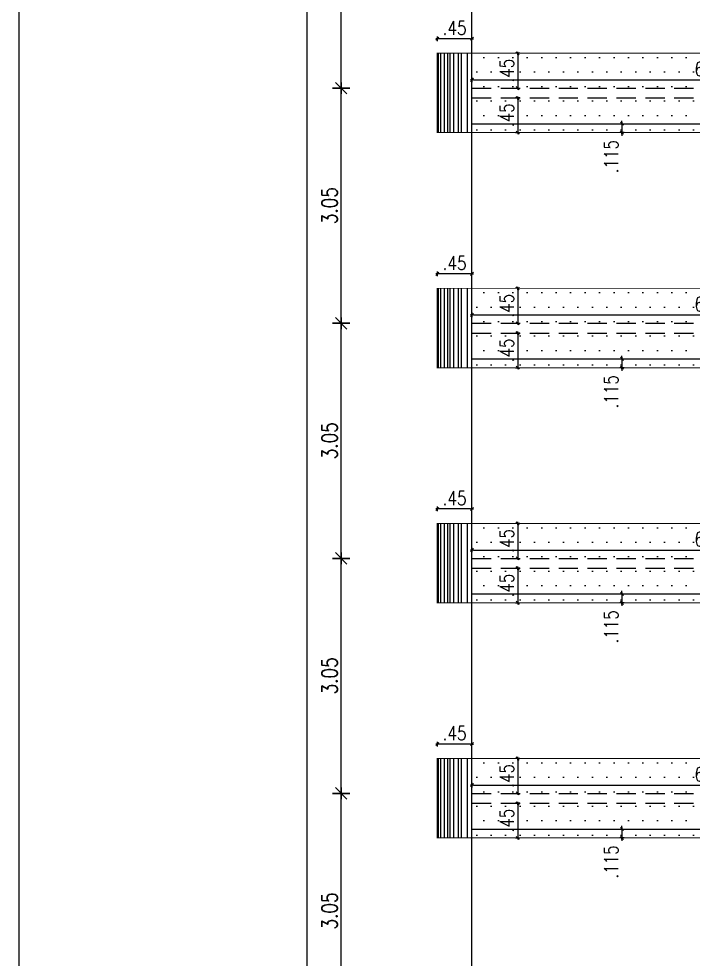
# Model space of a CAD drawing. Header units: inches. Extents: x 14235 to 14499, y 0 to 2549.
# Drawn here: x 14375.94 to 14384.69, y 2422.3 to 2434.5 of the extents above; entities that cross this region are included whole.
import ezdxf

# ---------------------------------------------------------------- set-up
doc = ezdxf.new("R2010")
doc.units = ezdxf.units.IN
doc.header["$LTSCALE"] = 0.25
doc.header["$MEASUREMENT"] = 0
doc.header["$PDMODE"] = 35
doc.linetypes.add('DASHEDX2', pattern=[1.5, 1, -0.5])
for name, color, linetype in [('dim-details', 7, 'Continuous'), ('ELE.PROJ.', 1, 'Continuous'), ('hatch', 251, 'Continuous'), ('proj-internal', 1, 'DASHEDX2'), ('wall', 7, 'Continuous'), ('WORKING DIM', 7, 'Continuous')]:
    doc.layers.add(name, color=color, linetype=linetype)
doc.styles.add('romans', font='romans.shx', dxfattribs={"width": 0.8})
doc.dimstyles.new('121', dxfattribs={"dimscale": 0.1, "dimtxt": 1.8, "dimasz": 0.2, "dimexe": 0.03125, "dimexo": 0.25, "dimgap": 0.5, "dimtad": 1, "dimzin": 4, "dimdsep": 46, "dimtxsty": 'romans', "dimblk1": 'MINITICK', "dimblk2": 'MINITICK', "dimsah": 1, "dimcen": 1, "dimse1": 1, "dimse2": 1, "dimclrd": 252, "dimclre": 256, "dimclrt": 7, "dimadec": 3, "dimazin": 0, "dimtfac": 0.8, "dimtix": 1, "dimtmove": 2, "dimatfit": 3, "dimfxl": 0, "dimtolj": 1, "dimtzin": 3, "dimarcsym": 0})
doc.dimstyles.new('minitick-100', dxfattribs={"dimscale": 0.1, "dimtxt": 2, "dimasz": 0.75, "dimexe": 0.03125, "dimexo": 0.25, "dimgap": 0.5, "dimtad": 1, "dimzin": 4, "dimdsep": 46, "dimtxsty": 'romans', "dimblk1": 'MINITICK', "dimblk2": 'MINITICK', "dimsah": 1, "dimcen": 1, "dimse1": 1, "dimse2": 1, "dimclrd": 252, "dimclre": 256, "dimclrt": 256, "dimadec": 3, "dimazin": 0, "dimtfac": 0.8, "dimtix": 1, "dimtmove": 2, "dimatfit": 3, "dimfxl": 0, "dimtolj": 1, "dimtzin": 3, "dimarcsym": 0})

# ---------------------------------------------------------------- blocks, each defined once
blk = doc.blocks.new('MINITICK')
at = {"color": 7}
for p, q in [((1, 1), (-1, -1)), ((-1, 0), (1, 0)), ((0, -1.5), (0, 1.5))]:
    blk.add_line(p, q, dxfattribs=at)
blk = doc.blocks.new('*D1249')
at = {"layer": 'Defpoints', "color": 0, "transparency": 16777216}
for p in [(14380.124, 2424.453), (14382.252, 2424.453), (14382.24, 2421.403)]:
    blk.add_point(p, dxfattribs=at)
at = {"layer": 'dim-details', "color": 252, "lineweight": -2, "transparency": 16777216}
blk.add_line((14380.124, 2421.478), (14380.124, 2424.378), dxfattribs=at)
at = {"layer": 'dim-details', "color": 252, "lineweight": -2, "transparency": 16777216, "xscale": 0.07500000000000001, "yscale": 0.07500000000000001, "zscale": 0.07500000000000001}
for p, rotation in [((14380.124, 2424.453), 90), ((14380.124, 2421.403), 270)]:
    blk.add_blockref('MINITICK', p, dxfattribs=dict(at, rotation=rotation))
at = {"layer": 'dim-details', "transparency": 16777216, "insert": (14379.974, 2422.928), "char_height": 0.2, "attachment_point": 5, "rotation": 90, "style": 'romans'}
blk.add_mtext('\\A1;3.05', dxfattribs=at)
blk = doc.blocks.new('*D1250')
at = {"layer": 'Defpoints', "color": 0, "transparency": 16777216}
for p in [(14380.124, 2427.503), (14382.262, 2427.503), (14382.252, 2424.453)]:
    blk.add_point(p, dxfattribs=at)
at = {"layer": 'dim-details', "color": 252, "lineweight": -2, "transparency": 16777216}
blk.add_line((14380.124, 2424.528), (14380.124, 2427.428), dxfattribs=at)
at = {"layer": 'dim-details', "color": 252, "lineweight": -2, "transparency": 16777216, "xscale": 0.07500000000000001, "yscale": 0.07500000000000001, "zscale": 0.07500000000000001}
for p, rotation in [((14380.124, 2427.503), 90), ((14380.124, 2424.453), 270)]:
    blk.add_blockref('MINITICK', p, dxfattribs=dict(at, rotation=rotation))
at = {"layer": 'dim-details', "transparency": 16777216, "insert": (14379.974, 2425.978), "char_height": 0.2, "attachment_point": 5, "rotation": 90, "style": 'romans'}
blk.add_mtext('\\A1;3.05', dxfattribs=at)
blk = doc.blocks.new('*D1251')
at = {"layer": 'Defpoints', "color": 0, "transparency": 16777216}
for p in [(14380.124, 2430.553), (14382.382, 2430.553), (14382.262, 2427.503)]:
    blk.add_point(p, dxfattribs=at)
at = {"layer": 'dim-details', "color": 252, "lineweight": -2, "transparency": 16777216}
blk.add_line((14380.124, 2427.578), (14380.124, 2430.478), dxfattribs=at)
at = {"layer": 'dim-details', "color": 252, "lineweight": -2, "transparency": 16777216, "xscale": 0.07500000000000001, "yscale": 0.07500000000000001, "zscale": 0.07500000000000001}
for p, rotation in [((14380.124, 2430.553), 90), ((14380.124, 2427.503), 270)]:
    blk.add_blockref('MINITICK', p, dxfattribs=dict(at, rotation=rotation))
at = {"layer": 'dim-details', "transparency": 16777216, "insert": (14379.974, 2429.028), "char_height": 0.2, "attachment_point": 5, "rotation": 90, "style": 'romans'}
blk.add_mtext('\\A1;3.05', dxfattribs=at)
blk = doc.blocks.new('*D1252')
at = {"layer": 'Defpoints', "color": 0, "transparency": 16777216}
for p in [(14380.124, 2433.603), (14382.241, 2433.603), (14382.382, 2430.553)]:
    blk.add_point(p, dxfattribs=at)
at = {"layer": 'dim-details', "color": 252, "lineweight": -2, "transparency": 16777216}
blk.add_line((14380.124, 2430.628), (14380.124, 2433.528), dxfattribs=at)
at = {"layer": 'dim-details', "color": 252, "lineweight": -2, "transparency": 16777216, "xscale": 0.07500000000000001, "yscale": 0.07500000000000001, "zscale": 0.07500000000000001}
for p, rotation in [((14380.124, 2433.603), 90), ((14380.124, 2430.553), 270)]:
    blk.add_blockref('MINITICK', p, dxfattribs=dict(at, rotation=rotation))
at = {"layer": 'dim-details', "transparency": 16777216, "insert": (14379.974, 2432.078), "char_height": 0.2, "attachment_point": 5, "rotation": 90, "style": 'romans'}
blk.add_mtext('\\A1;3.05', dxfattribs=at)
blk = doc.blocks.new('*D1253')
at = {"layer": 'Defpoints', "color": 0, "transparency": 16777216}
for p in [(14380.124, 2436.653), (14382.157, 2436.653), (14382.241, 2433.603)]:
    blk.add_point(p, dxfattribs=at)
at = {"layer": 'dim-details', "color": 252, "lineweight": -2, "transparency": 16777216}
blk.add_line((14380.124, 2433.678), (14380.124, 2436.578), dxfattribs=at)
at = {"layer": 'dim-details', "color": 252, "lineweight": -2, "transparency": 16777216, "xscale": 0.07500000000000001, "yscale": 0.07500000000000001, "zscale": 0.07500000000000001}
for p, rotation in [((14380.124, 2436.653), 90), ((14380.124, 2433.603), 270)]:
    blk.add_blockref('MINITICK', p, dxfattribs=dict(at, rotation=rotation))
at = {"layer": 'dim-details', "transparency": 16777216, "insert": (14379.974, 2435.128), "char_height": 0.2, "attachment_point": 5, "rotation": 90, "style": 'romans'}
blk.add_mtext('\\A1;3.05', dxfattribs=at)
blk = doc.blocks.new('*D1261')
at = {"layer": 'Defpoints', "color": 0, "transparency": 16777216}
for p in [(14379.682, 2454.953), (14382.309, 2454.953), (14382.309, 2414.976)]:
    blk.add_point(p, dxfattribs=at)
at = {"layer": 'dim-details', "color": 252, "lineweight": -2, "transparency": 16777216}
blk.add_line((14379.682, 2415.051), (14379.682, 2454.878), dxfattribs=at)
at = {"layer": 'dim-details', "color": 252, "lineweight": -2, "transparency": 16777216, "xscale": 0.07500000000000001, "yscale": 0.07500000000000001, "zscale": 0.07500000000000001}
for p, rotation in [((14379.682, 2454.953), 90), ((14379.682, 2414.976), 270)]:
    blk.add_blockref('MINITICK', p, dxfattribs=dict(at, rotation=rotation))
at = {"layer": 'dim-details', "transparency": 16777216, "insert": (14379.532, 2434.964), "char_height": 0.2, "attachment_point": 5, "rotation": 90, "style": 'romans'}
blk.add_mtext('\\A1;39.98', dxfattribs=at)
blk = doc.blocks.new('*D1292')
at = {"layer": 'Defpoints', "color": 0, "transparency": 16777216}
for p in [(14381.37, 2425.094), (14381.37, 2424.906), (14381.82, 2424.906)]:
    blk.add_point(p, dxfattribs=at)
at = {"layer": 'WORKING DIM', "color": 252, "lineweight": -2, "transparency": 16777216}
blk.add_line((14381.8, 2425.094), (14381.39, 2425.094), dxfattribs=at)
at = {"layer": 'WORKING DIM', "color": 252, "lineweight": -2, "transparency": 16777216, "xscale": 0.02, "yscale": 0.02, "zscale": 0.02, "rotation": 180}
blk.add_blockref('MINITICK', (14381.37, 2425.094), dxfattribs=at)
at = {"layer": 'WORKING DIM', "color": 252, "lineweight": -2, "transparency": 16777216, "xscale": 0.02, "yscale": 0.02, "zscale": 0.02}
blk.add_blockref('MINITICK', (14381.82, 2425.094), dxfattribs=at)
at = {"layer": 'WORKING DIM', "color": 7, "transparency": 16777216, "insert": (14381.595, 2425.234), "char_height": 0.18, "attachment_point": 5, "style": 'romans'}
blk.add_mtext('\\A1;.45', dxfattribs=at)
blk = doc.blocks.new('*D1293')
at = {"layer": 'Defpoints', "color": 0, "transparency": 16777216}
for p in [(14381.82, 2424.906), (14388.02, 2424.906), (14388.02, 2424.561)]:
    blk.add_point(p, dxfattribs=at)
at = {"layer": 'WORKING DIM', "color": 252, "lineweight": -2, "transparency": 16777216}
blk.add_line((14381.84, 2424.561), (14388, 2424.561), dxfattribs=at)
at = {"layer": 'WORKING DIM', "color": 252, "lineweight": -2, "transparency": 16777216, "xscale": 0.02, "yscale": 0.02, "zscale": 0.02, "rotation": 180}
blk.add_blockref('MINITICK', (14381.82, 2424.561), dxfattribs=at)
at = {"layer": 'WORKING DIM', "color": 252, "lineweight": -2, "transparency": 16777216, "xscale": 0.02, "yscale": 0.02, "zscale": 0.02}
blk.add_blockref('MINITICK', (14388.02, 2424.561), dxfattribs=at)
at = {"layer": 'WORKING DIM', "color": 7, "transparency": 16777216, "insert": (14384.92, 2424.701), "char_height": 0.18, "attachment_point": 5, "style": 'romans'}
blk.add_mtext('\\A1;6.20', dxfattribs=at)
blk = doc.blocks.new('*D1294')
at = {"layer": 'Defpoints', "color": 0, "transparency": 16777216}
for p in [(14382.463, 2424.906), (14382.413, 2424.453), (14382.463, 2424.453)]:
    blk.add_point(p, dxfattribs=at)
at = {"layer": 'WORKING DIM', "color": 252, "lineweight": -2, "transparency": 16777216}
blk.add_line((14382.413, 2424.886), (14382.413, 2424.473), dxfattribs=at)
at = {"layer": 'WORKING DIM', "color": 252, "lineweight": -2, "transparency": 16777216, "xscale": 0.02, "yscale": 0.02, "zscale": 0.02}
for p, rotation in [((14382.413, 2424.906), 90), ((14382.413, 2424.453), 270)]:
    blk.add_blockref('MINITICK', p, dxfattribs=dict(at, rotation=rotation))
at = {"layer": 'WORKING DIM', "color": 7, "transparency": 16777216, "insert": (14382.273, 2424.68), "char_height": 0.18, "attachment_point": 5, "rotation": 90, "style": 'romans'}
blk.add_mtext('\\A1;.45', dxfattribs=at)
blk = doc.blocks.new('*D1295')
at = {"layer": 'Defpoints', "color": 0, "transparency": 16777216}
for p in [(14382.646, 2424.326), (14382.413, 2423.876), (14382.646, 2423.876)]:
    blk.add_point(p, dxfattribs=at)
at = {"layer": 'WORKING DIM', "color": 252, "lineweight": -2, "transparency": 16777216}
blk.add_line((14382.413, 2424.306), (14382.413, 2423.896), dxfattribs=at)
at = {"layer": 'WORKING DIM', "color": 252, "lineweight": -2, "transparency": 16777216, "xscale": 0.02, "yscale": 0.02, "zscale": 0.02}
for p, rotation in [((14382.413, 2424.326), 90), ((14382.413, 2423.876), 270)]:
    blk.add_blockref('MINITICK', p, dxfattribs=dict(at, rotation=rotation))
at = {"layer": 'WORKING DIM', "color": 7, "transparency": 16777216, "insert": (14382.273, 2424.101), "char_height": 0.18, "attachment_point": 5, "rotation": 90, "style": 'romans'}
blk.add_mtext('\\A1;.45', dxfattribs=at)
blk = doc.blocks.new('*D1304')
at = {"layer": 'Defpoints', "color": 0, "transparency": 16777216}
for p in [(14381.37, 2428.144), (14381.37, 2427.956), (14381.82, 2427.956)]:
    blk.add_point(p, dxfattribs=at)
at = {"layer": 'WORKING DIM', "color": 252, "lineweight": -2, "transparency": 16777216}
blk.add_line((14381.8, 2428.144), (14381.39, 2428.144), dxfattribs=at)
at = {"layer": 'WORKING DIM', "color": 252, "lineweight": -2, "transparency": 16777216, "xscale": 0.02, "yscale": 0.02, "zscale": 0.02, "rotation": 180}
blk.add_blockref('MINITICK', (14381.37, 2428.144), dxfattribs=at)
at = {"layer": 'WORKING DIM', "color": 252, "lineweight": -2, "transparency": 16777216, "xscale": 0.02, "yscale": 0.02, "zscale": 0.02}
blk.add_blockref('MINITICK', (14381.82, 2428.144), dxfattribs=at)
at = {"layer": 'WORKING DIM', "color": 7, "transparency": 16777216, "insert": (14381.595, 2428.284), "char_height": 0.18, "attachment_point": 5, "style": 'romans'}
blk.add_mtext('\\A1;.45', dxfattribs=at)
blk = doc.blocks.new('*D1305')
at = {"layer": 'Defpoints', "color": 0, "transparency": 16777216}
for p in [(14381.82, 2427.956), (14388.02, 2427.956), (14388.02, 2427.611)]:
    blk.add_point(p, dxfattribs=at)
at = {"layer": 'WORKING DIM', "color": 252, "lineweight": -2, "transparency": 16777216}
blk.add_line((14381.84, 2427.611), (14388, 2427.611), dxfattribs=at)
at = {"layer": 'WORKING DIM', "color": 252, "lineweight": -2, "transparency": 16777216, "xscale": 0.02, "yscale": 0.02, "zscale": 0.02, "rotation": 180}
blk.add_blockref('MINITICK', (14381.82, 2427.611), dxfattribs=at)
at = {"layer": 'WORKING DIM', "color": 252, "lineweight": -2, "transparency": 16777216, "xscale": 0.02, "yscale": 0.02, "zscale": 0.02}
blk.add_blockref('MINITICK', (14388.02, 2427.611), dxfattribs=at)
at = {"layer": 'WORKING DIM', "color": 7, "transparency": 16777216, "insert": (14384.92, 2427.751), "char_height": 0.18, "attachment_point": 5, "style": 'romans'}
blk.add_mtext('\\A1;6.20', dxfattribs=at)
blk = doc.blocks.new('*D1306')
at = {"layer": 'Defpoints', "color": 0, "transparency": 16777216}
for p in [(14382.463, 2427.956), (14382.413, 2427.503), (14382.463, 2427.503)]:
    blk.add_point(p, dxfattribs=at)
at = {"layer": 'WORKING DIM', "color": 252, "lineweight": -2, "transparency": 16777216}
blk.add_line((14382.413, 2427.936), (14382.413, 2427.523), dxfattribs=at)
at = {"layer": 'WORKING DIM', "color": 252, "lineweight": -2, "transparency": 16777216, "xscale": 0.02, "yscale": 0.02, "zscale": 0.02}
for p, rotation in [((14382.413, 2427.956), 90), ((14382.413, 2427.503), 270)]:
    blk.add_blockref('MINITICK', p, dxfattribs=dict(at, rotation=rotation))
at = {"layer": 'WORKING DIM', "color": 7, "transparency": 16777216, "insert": (14382.273, 2427.73), "char_height": 0.18, "attachment_point": 5, "rotation": 90, "style": 'romans'}
blk.add_mtext('\\A1;.45', dxfattribs=at)
blk = doc.blocks.new('*D1307')
at = {"layer": 'Defpoints', "color": 0, "transparency": 16777216}
for p in [(14382.646, 2427.376), (14382.413, 2426.926), (14382.646, 2426.926)]:
    blk.add_point(p, dxfattribs=at)
at = {"layer": 'WORKING DIM', "color": 252, "lineweight": -2, "transparency": 16777216}
blk.add_line((14382.413, 2427.356), (14382.413, 2426.946), dxfattribs=at)
at = {"layer": 'WORKING DIM', "color": 252, "lineweight": -2, "transparency": 16777216, "xscale": 0.02, "yscale": 0.02, "zscale": 0.02}
for p, rotation in [((14382.413, 2427.376), 90), ((14382.413, 2426.926), 270)]:
    blk.add_blockref('MINITICK', p, dxfattribs=dict(at, rotation=rotation))
at = {"layer": 'WORKING DIM', "color": 7, "transparency": 16777216, "insert": (14382.273, 2427.151), "char_height": 0.18, "attachment_point": 5, "rotation": 90, "style": 'romans'}
blk.add_mtext('\\A1;.45', dxfattribs=at)
blk = doc.blocks.new('*D1316')
at = {"layer": 'Defpoints', "color": 0, "transparency": 16777216}
for p in [(14381.37, 2431.194), (14381.37, 2431.006), (14381.82, 2431.006)]:
    blk.add_point(p, dxfattribs=at)
at = {"layer": 'WORKING DIM', "color": 252, "lineweight": -2, "transparency": 16777216}
blk.add_line((14381.8, 2431.194), (14381.39, 2431.194), dxfattribs=at)
at = {"layer": 'WORKING DIM', "color": 252, "lineweight": -2, "transparency": 16777216, "xscale": 0.02, "yscale": 0.02, "zscale": 0.02, "rotation": 180}
blk.add_blockref('MINITICK', (14381.37, 2431.194), dxfattribs=at)
at = {"layer": 'WORKING DIM', "color": 252, "lineweight": -2, "transparency": 16777216, "xscale": 0.02, "yscale": 0.02, "zscale": 0.02}
blk.add_blockref('MINITICK', (14381.82, 2431.194), dxfattribs=at)
at = {"layer": 'WORKING DIM', "color": 7, "transparency": 16777216, "insert": (14381.595, 2431.334), "char_height": 0.18, "attachment_point": 5, "style": 'romans'}
blk.add_mtext('\\A1;.45', dxfattribs=at)
blk = doc.blocks.new('*D1317')
at = {"layer": 'Defpoints', "color": 0, "transparency": 16777216}
for p in [(14381.82, 2431.006), (14388.02, 2431.006), (14388.02, 2430.661)]:
    blk.add_point(p, dxfattribs=at)
at = {"layer": 'WORKING DIM', "color": 252, "lineweight": -2, "transparency": 16777216}
blk.add_line((14381.84, 2430.661), (14388, 2430.661), dxfattribs=at)
at = {"layer": 'WORKING DIM', "color": 252, "lineweight": -2, "transparency": 16777216, "xscale": 0.02, "yscale": 0.02, "zscale": 0.02, "rotation": 180}
blk.add_blockref('MINITICK', (14381.82, 2430.661), dxfattribs=at)
at = {"layer": 'WORKING DIM', "color": 252, "lineweight": -2, "transparency": 16777216, "xscale": 0.02, "yscale": 0.02, "zscale": 0.02}
blk.add_blockref('MINITICK', (14388.02, 2430.661), dxfattribs=at)
at = {"layer": 'WORKING DIM', "color": 7, "transparency": 16777216, "insert": (14384.92, 2430.801), "char_height": 0.18, "attachment_point": 5, "style": 'romans'}
blk.add_mtext('\\A1;6.20', dxfattribs=at)
blk = doc.blocks.new('*D1318')
at = {"layer": 'Defpoints', "color": 0, "transparency": 16777216}
for p in [(14382.463, 2431.006), (14382.413, 2430.553), (14382.463, 2430.553)]:
    blk.add_point(p, dxfattribs=at)
at = {"layer": 'WORKING DIM', "color": 252, "lineweight": -2, "transparency": 16777216}
blk.add_line((14382.413, 2430.986), (14382.413, 2430.573), dxfattribs=at)
at = {"layer": 'WORKING DIM', "color": 252, "lineweight": -2, "transparency": 16777216, "xscale": 0.02, "yscale": 0.02, "zscale": 0.02}
for p, rotation in [((14382.413, 2431.006), 90), ((14382.413, 2430.553), 270)]:
    blk.add_blockref('MINITICK', p, dxfattribs=dict(at, rotation=rotation))
at = {"layer": 'WORKING DIM', "color": 7, "transparency": 16777216, "insert": (14382.273, 2430.78), "char_height": 0.18, "attachment_point": 5, "rotation": 90, "style": 'romans'}
blk.add_mtext('\\A1;.45', dxfattribs=at)
blk = doc.blocks.new('*D1319')
at = {"layer": 'Defpoints', "color": 0, "transparency": 16777216}
for p in [(14382.646, 2430.426), (14382.413, 2429.976), (14382.646, 2429.976)]:
    blk.add_point(p, dxfattribs=at)
at = {"layer": 'WORKING DIM', "color": 252, "lineweight": -2, "transparency": 16777216}
blk.add_line((14382.413, 2430.406), (14382.413, 2429.996), dxfattribs=at)
at = {"layer": 'WORKING DIM', "color": 252, "lineweight": -2, "transparency": 16777216, "xscale": 0.02, "yscale": 0.02, "zscale": 0.02}
for p, rotation in [((14382.413, 2430.426), 90), ((14382.413, 2429.976), 270)]:
    blk.add_blockref('MINITICK', p, dxfattribs=dict(at, rotation=rotation))
at = {"layer": 'WORKING DIM', "color": 7, "transparency": 16777216, "insert": (14382.273, 2430.201), "char_height": 0.18, "attachment_point": 5, "rotation": 90, "style": 'romans'}
blk.add_mtext('\\A1;.45', dxfattribs=at)
blk = doc.blocks.new('*D1328')
at = {"layer": 'Defpoints', "color": 0, "transparency": 16777216}
for p in [(14381.37, 2434.244), (14381.37, 2434.056), (14381.82, 2434.056)]:
    blk.add_point(p, dxfattribs=at)
at = {"layer": 'WORKING DIM', "color": 252, "lineweight": -2, "transparency": 16777216}
blk.add_line((14381.8, 2434.244), (14381.39, 2434.244), dxfattribs=at)
at = {"layer": 'WORKING DIM', "color": 252, "lineweight": -2, "transparency": 16777216, "xscale": 0.02, "yscale": 0.02, "zscale": 0.02, "rotation": 180}
blk.add_blockref('MINITICK', (14381.37, 2434.244), dxfattribs=at)
at = {"layer": 'WORKING DIM', "color": 252, "lineweight": -2, "transparency": 16777216, "xscale": 0.02, "yscale": 0.02, "zscale": 0.02}
blk.add_blockref('MINITICK', (14381.82, 2434.244), dxfattribs=at)
at = {"layer": 'WORKING DIM', "color": 7, "transparency": 16777216, "insert": (14381.595, 2434.384), "char_height": 0.18, "attachment_point": 5, "style": 'romans'}
blk.add_mtext('\\A1;.45', dxfattribs=at)
blk = doc.blocks.new('*D1329')
at = {"layer": 'Defpoints', "color": 0, "transparency": 16777216}
for p in [(14381.82, 2434.056), (14388.02, 2434.056), (14388.02, 2433.711)]:
    blk.add_point(p, dxfattribs=at)
at = {"layer": 'WORKING DIM', "color": 252, "lineweight": -2, "transparency": 16777216}
blk.add_line((14381.84, 2433.711), (14388, 2433.711), dxfattribs=at)
at = {"layer": 'WORKING DIM', "color": 252, "lineweight": -2, "transparency": 16777216, "xscale": 0.02, "yscale": 0.02, "zscale": 0.02, "rotation": 180}
blk.add_blockref('MINITICK', (14381.82, 2433.711), dxfattribs=at)
at = {"layer": 'WORKING DIM', "color": 252, "lineweight": -2, "transparency": 16777216, "xscale": 0.02, "yscale": 0.02, "zscale": 0.02}
blk.add_blockref('MINITICK', (14388.02, 2433.711), dxfattribs=at)
at = {"layer": 'WORKING DIM', "color": 7, "transparency": 16777216, "insert": (14384.92, 2433.851), "char_height": 0.18, "attachment_point": 5, "style": 'romans'}
blk.add_mtext('\\A1;6.20', dxfattribs=at)
blk = doc.blocks.new('*D1330')
at = {"layer": 'Defpoints', "color": 0, "transparency": 16777216}
for p in [(14382.463, 2434.056), (14382.413, 2433.603), (14382.463, 2433.603)]:
    blk.add_point(p, dxfattribs=at)
at = {"layer": 'WORKING DIM', "color": 252, "lineweight": -2, "transparency": 16777216}
blk.add_line((14382.413, 2434.036), (14382.413, 2433.623), dxfattribs=at)
at = {"layer": 'WORKING DIM', "color": 252, "lineweight": -2, "transparency": 16777216, "xscale": 0.02, "yscale": 0.02, "zscale": 0.02}
for p, rotation in [((14382.413, 2434.056), 90), ((14382.413, 2433.603), 270)]:
    blk.add_blockref('MINITICK', p, dxfattribs=dict(at, rotation=rotation))
at = {"layer": 'WORKING DIM', "color": 7, "transparency": 16777216, "insert": (14382.273, 2433.83), "char_height": 0.18, "attachment_point": 5, "rotation": 90, "style": 'romans'}
blk.add_mtext('\\A1;.45', dxfattribs=at)
blk = doc.blocks.new('*D1331')
at = {"layer": 'Defpoints', "color": 0, "transparency": 16777216}
for p in [(14382.646, 2433.476), (14382.413, 2433.026), (14382.646, 2433.026)]:
    blk.add_point(p, dxfattribs=at)
at = {"layer": 'WORKING DIM', "color": 252, "lineweight": -2, "transparency": 16777216}
blk.add_line((14382.413, 2433.456), (14382.413, 2433.046), dxfattribs=at)
at = {"layer": 'WORKING DIM', "color": 252, "lineweight": -2, "transparency": 16777216, "xscale": 0.02, "yscale": 0.02, "zscale": 0.02}
for p, rotation in [((14382.413, 2433.476), 90), ((14382.413, 2433.026), 270)]:
    blk.add_blockref('MINITICK', p, dxfattribs=dict(at, rotation=rotation))
at = {"layer": 'WORKING DIM', "color": 7, "transparency": 16777216, "insert": (14382.273, 2433.251), "char_height": 0.18, "attachment_point": 5, "rotation": 90, "style": 'romans'}
blk.add_mtext('\\A1;.45', dxfattribs=at)
blk = doc.blocks.new('*D1533')
at = {"layer": 'Defpoints', "color": 0, "transparency": 16777216}
for p in [(14383.46, 2423.991), (14383.46, 2423.876), (14383.766, 2423.876)]:
    blk.add_point(p, dxfattribs=at)
at = {"layer": 'WORKING DIM', "color": 252, "lineweight": -2, "transparency": 16777216}
for p, q in [((14383.766, 2424.011), (14383.766, 2424.031)), ((14383.766, 2423.991), (14383.766, 2423.876)), ((14383.766, 2423.856), (14383.766, 2423.836))]:
    blk.add_line(p, q, dxfattribs=at)
at = {"layer": 'WORKING DIM', "color": 252, "lineweight": -2, "transparency": 16777216, "xscale": 0.02, "yscale": 0.02, "zscale": 0.02}
for p, rotation in [((14383.766, 2423.991), 270), ((14383.766, 2423.876), 90)]:
    blk.add_blockref('MINITICK', p, dxfattribs=dict(at, rotation=rotation))
at = {"layer": 'WORKING DIM', "color": 7, "transparency": 16777216, "insert": (14383.626, 2423.564), "char_height": 0.18, "attachment_point": 5, "rotation": 90, "style": 'romans'}
blk.add_mtext('\\A1;.115', dxfattribs=at)
blk = doc.blocks.new('*D1535')
at = {"layer": 'Defpoints', "color": 0, "transparency": 16777216}
for p in [(14383.46, 2427.041), (14383.46, 2426.926), (14383.766, 2426.926)]:
    blk.add_point(p, dxfattribs=at)
at = {"layer": 'WORKING DIM', "color": 252, "lineweight": -2, "transparency": 16777216}
for p, q in [((14383.766, 2427.061), (14383.766, 2427.081)), ((14383.766, 2427.041), (14383.766, 2426.926)), ((14383.766, 2426.906), (14383.766, 2426.886))]:
    blk.add_line(p, q, dxfattribs=at)
at = {"layer": 'WORKING DIM', "color": 252, "lineweight": -2, "transparency": 16777216, "xscale": 0.02, "yscale": 0.02, "zscale": 0.02}
for p, rotation in [((14383.766, 2427.041), 270), ((14383.766, 2426.926), 90)]:
    blk.add_blockref('MINITICK', p, dxfattribs=dict(at, rotation=rotation))
at = {"layer": 'WORKING DIM', "color": 7, "transparency": 16777216, "insert": (14383.626, 2426.614), "char_height": 0.18, "attachment_point": 5, "rotation": 90, "style": 'romans'}
blk.add_mtext('\\A1;.115', dxfattribs=at)
blk = doc.blocks.new('*D1537')
at = {"layer": 'Defpoints', "color": 0, "transparency": 16777216}
for p in [(14383.46, 2430.091), (14383.46, 2429.976), (14383.766, 2429.976)]:
    blk.add_point(p, dxfattribs=at)
at = {"layer": 'WORKING DIM', "color": 252, "lineweight": -2, "transparency": 16777216}
for p, q in [((14383.766, 2430.111), (14383.766, 2430.131)), ((14383.766, 2430.091), (14383.766, 2429.976)), ((14383.766, 2429.956), (14383.766, 2429.936))]:
    blk.add_line(p, q, dxfattribs=at)
at = {"layer": 'WORKING DIM', "color": 252, "lineweight": -2, "transparency": 16777216, "xscale": 0.02, "yscale": 0.02, "zscale": 0.02}
for p, rotation in [((14383.766, 2430.091), 270), ((14383.766, 2429.976), 90)]:
    blk.add_blockref('MINITICK', p, dxfattribs=dict(at, rotation=rotation))
at = {"layer": 'WORKING DIM', "color": 7, "transparency": 16777216, "insert": (14383.626, 2429.664), "char_height": 0.18, "attachment_point": 5, "rotation": 90, "style": 'romans'}
blk.add_mtext('\\A1;.115', dxfattribs=at)
blk = doc.blocks.new('*D1539')
at = {"layer": 'Defpoints', "color": 0, "transparency": 16777216}
for p in [(14383.46, 2433.141), (14383.46, 2433.026), (14383.766, 2433.026)]:
    blk.add_point(p, dxfattribs=at)
at = {"layer": 'WORKING DIM', "color": 252, "lineweight": -2, "transparency": 16777216}
for p, q in [((14383.766, 2433.161), (14383.766, 2433.181)), ((14383.766, 2433.141), (14383.766, 2433.026)), ((14383.766, 2433.006), (14383.766, 2432.986))]:
    blk.add_line(p, q, dxfattribs=at)
at = {"layer": 'WORKING DIM', "color": 252, "lineweight": -2, "transparency": 16777216, "xscale": 0.02, "yscale": 0.02, "zscale": 0.02}
for p, rotation in [((14383.766, 2433.141), 270), ((14383.766, 2433.026), 90)]:
    blk.add_blockref('MINITICK', p, dxfattribs=dict(at, rotation=rotation))
at = {"layer": 'WORKING DIM', "color": 7, "transparency": 16777216, "insert": (14383.626, 2432.714), "char_height": 0.18, "attachment_point": 5, "rotation": 90, "style": 'romans'}
blk.add_mtext('\\A1;.115', dxfattribs=at)

msp = doc.modelspace()

# ---------------------------------------------------------------- hatches: boundary and pattern name
at = {"layer": 'hatch', "true_color": 0xc7b399}
h = msp.add_hatch(dxfattribs=at)
h.set_pattern_fill('DOTS', color=253, scale=3)
h.set_pattern_definition([(0, (-42.02476, 15.25), (0.09375, 0.1875), [0, -0.1875])])
h.paths.add_polyline_path([(14392.765, 2433.026), (14392.765, 2433.642), (14388.02, 2434.056), (14381.82, 2434.056), (14381.82, 2433.026)])
h = msp.add_hatch(dxfattribs=at)
h.set_pattern_fill('DOTS', color=253, scale=3)
h.set_pattern_definition([(0, (-42.02476, 12.2), (0.09375, 0.1875), [0, -0.1875])])
h.paths.add_polyline_path([(14392.765, 2429.976), (14392.765, 2430.592), (14388.02, 2431.006), (14381.82, 2431.006), (14381.82, 2429.976)])
h = msp.add_hatch(dxfattribs=at)
h.set_pattern_fill('DOTS', color=253, scale=3)
h.set_pattern_definition([(0, (-42.02476, 9.15), (0.09375, 0.1875), [0, -0.1875])])
h.paths.add_polyline_path([(14392.765, 2426.926), (14392.765, 2427.542), (14388.02, 2427.956), (14381.82, 2427.956), (14381.82, 2426.926)])
h = msp.add_hatch(dxfattribs=at)
h.set_pattern_fill('DOTS', color=253, scale=3)
h.set_pattern_definition([(0, (-42.02476, 6.10003), (0.09375, 0.1875), [0, -0.1875])])
h.paths.add_polyline_path([(14392.765, 2423.876), (14392.765, 2424.492), (14388.02, 2424.906), (14381.82, 2424.906), (14381.82, 2423.876)])

# ---------------------------------------------------------------- linework, layer by layer
at = {"layer": 'ELE.PROJ.', "color": 8}
for p, q in [((14381.382, 2434.056), (14381.382, 2433.026)), ((14381.411, 2434.056), (14381.411, 2433.026)), ((14381.46, 2434.056), (14381.46, 2433.026)), ((14381.501, 2434.056), (14381.501, 2433.026)), ((14381.535, 2434.056), (14381.535, 2433.026)), ((14381.581, 2434.056), (14381.581, 2433.026)), ((14381.642, 2434.056), (14381.642, 2433.026)), ((14381.682, 2434.056), (14381.682, 2433.026)), ((14381.76, 2434.056), (14381.76, 2433.026)), ((14381.382, 2431.006), (14381.382, 2429.976)), ((14381.411, 2431.006), (14381.411, 2429.976)), ((14381.46, 2431.006), (14381.46, 2429.976)), ((14381.501, 2431.006), (14381.501, 2429.976)), ((14381.535, 2431.006), (14381.535, 2429.976)), ((14381.581, 2431.006), (14381.581, 2429.976)), ((14381.642, 2431.006), (14381.642, 2429.976)), ((14381.682, 2431.006), (14381.682, 2429.976)), ((14381.76, 2431.006), (14381.76, 2429.976)), ((14381.382, 2427.956), (14381.382, 2426.926)), ((14381.411, 2427.956), (14381.411, 2426.926)), ((14381.46, 2427.956), (14381.46, 2426.926)), ((14381.501, 2427.956), (14381.501, 2426.926)), ((14381.535, 2427.956), (14381.535, 2426.926)), ((14381.581, 2427.956), (14381.581, 2426.926)), ((14381.642, 2427.956), (14381.642, 2426.926)), ((14381.682, 2427.956), (14381.682, 2426.926)), ((14381.76, 2427.956), (14381.76, 2426.926)), ((14381.382, 2424.906), (14381.382, 2423.876)), ((14381.411, 2424.906), (14381.411, 2423.876)), ((14381.46, 2424.906), (14381.46, 2423.876)), ((14381.501, 2424.906), (14381.501, 2423.876)), ((14381.535, 2424.906), (14381.535, 2423.876)), ((14381.581, 2424.906), (14381.581, 2423.876)), ((14381.642, 2424.906), (14381.642, 2423.876)), ((14381.682, 2424.906), (14381.682, 2423.876)), ((14381.76, 2424.906), (14381.76, 2423.876))]:
    msp.add_line(p, q, dxfattribs=at)
at = {"layer": 'ELE.PROJ.'}
for p, q in [((14381.82, 2433.141), (14393.215, 2433.141)), ((14381.82, 2430.091), (14393.215, 2430.091)), ((14381.82, 2427.041), (14393.215, 2427.041)), ((14381.82, 2423.991), (14393.215, 2423.991))]:
    msp.add_line(p, q, dxfattribs=at)
at = {"layer": 'ELE.PROJ.', "const_width": 0.012}
for points in [[(14393.215, 2433.026), (14381.37, 2433.026), (14381.37, 2434.056), (14388.02, 2434.056), (14393.215, 2433.603)], [(14393.215, 2429.976), (14381.37, 2429.976), (14381.37, 2431.006), (14388.02, 2431.006), (14393.215, 2430.553)], [(14393.215, 2426.926), (14381.37, 2426.926), (14381.37, 2427.956), (14388.02, 2427.956), (14393.215, 2427.503)], [(14393.215, 2423.876), (14381.37, 2423.876), (14381.37, 2424.906), (14388.02, 2424.906), (14393.215, 2424.453)]]:
    msp.add_lwpolyline(points, close=True, dxfattribs=at)
at = {"layer": 'proj-internal', "color": 251}
for p, q in [((14381.82, 2433.603), (14407.316, 2433.603)), ((14381.82, 2433.476), (14407.316, 2433.476)), ((14381.82, 2430.553), (14407.316, 2430.553)), ((14381.82, 2430.426), (14407.316, 2430.426)), ((14381.82, 2427.503), (14407.316, 2427.503)), ((14381.82, 2427.376), (14407.316, 2427.376)), ((14381.82, 2424.453), (14407.316, 2424.453)), ((14381.82, 2424.326), (14407.316, 2424.326))]:
    msp.add_line(p, q, dxfattribs=at)
at = {"layer": 'wall'}
msp.add_line((14381.82, 2414.976), (14381.82, 2456.103), dxfattribs=at)
msp.add_lwpolyline([(14412.876, 2460.43), (14375.943, 2460.43), (14375.943, 2408.202), (14412.876, 2408.202)], close=True, dxfattribs=at)

# ---------------------------------------------------------------- dimensions: what is measured, and where the dimension line sits
at = {"layer": 'dim-details'}
for base, p1, p2, picture, middle in [((14379.682, 2454.953), (14382.309, 2414.976), (14382.309, 2454.953), '*D1261', (14379.532, 2434.964)), ((14380.124, 2436.653), (14382.241, 2433.603), (14382.157, 2436.653), '*D1253', (14379.974, 2435.128)), ((14380.124, 2433.603), (14382.382, 2430.553), (14382.241, 2433.603), '*D1252', (14379.974, 2432.078)), ((14380.124, 2430.553), (14382.262, 2427.503), (14382.382, 2430.553), '*D1251', (14379.974, 2429.028)), ((14380.124, 2427.503), (14382.252, 2424.453), (14382.262, 2427.503), '*D1250', (14379.974, 2425.978)), ((14380.124, 2424.453), (14382.24, 2421.403), (14382.252, 2424.453), '*D1249', (14379.974, 2422.928))]:
    dim = msp.add_linear_dim(base=base, p1=p1, p2=p2, angle=90, dimstyle='minitick-100', dxfattribs=at)
    dim.commit()
    dim.dimension.update_dxf_attribs({"geometry": picture, "text_midpoint": middle})
at = {"layer": 'WORKING DIM'}
for base, p1, p2, picture, middle in [((14381.37, 2434.244), (14381.82, 2434.056), (14381.37, 2434.056), '*D1328', (14381.595, 2434.384)), ((14388.02, 2433.711), (14381.82, 2434.056), (14388.02, 2434.056), '*D1329', (14384.92, 2433.851)), ((14381.37, 2431.194), (14381.82, 2431.006), (14381.37, 2431.006), '*D1316', (14381.595, 2431.334)), ((14388.02, 2430.661), (14381.82, 2431.006), (14388.02, 2431.006), '*D1317', (14384.92, 2430.801)), ((14381.37, 2428.144), (14381.82, 2427.956), (14381.37, 2427.956), '*D1304', (14381.595, 2428.284)), ((14388.02, 2427.611), (14381.82, 2427.956), (14388.02, 2427.956), '*D1305', (14384.92, 2427.751)), ((14381.37, 2425.094), (14381.82, 2424.906), (14381.37, 2424.906), '*D1292', (14381.595, 2425.234)), ((14388.02, 2424.561), (14381.82, 2424.906), (14388.02, 2424.906), '*D1293', (14384.92, 2424.701))]:
    dim = msp.add_linear_dim(base=base, p1=p1, p2=p2, dimstyle='121', override={"dimfxl": 0.18, "dimfxlon": 1}, dxfattribs=at)
    dim.commit()
    dim.dimension.update_dxf_attribs({"geometry": picture, "text_midpoint": middle})
for base, p1, p2, picture, middle in [((14382.413, 2433.603), (14382.463, 2434.056), (14382.463, 2433.603), '*D1330', (14382.273, 2433.83)), ((14382.413, 2433.026), (14382.646, 2433.476), (14382.646, 2433.026), '*D1331', (14382.273, 2433.251)), ((14382.413, 2430.553), (14382.463, 2431.006), (14382.463, 2430.553), '*D1318', (14382.273, 2430.78)), ((14382.413, 2429.976), (14382.646, 2430.426), (14382.646, 2429.976), '*D1319', (14382.273, 2430.201)), ((14382.413, 2427.503), (14382.463, 2427.956), (14382.463, 2427.503), '*D1306', (14382.273, 2427.73)), ((14382.413, 2426.926), (14382.646, 2427.376), (14382.646, 2426.926), '*D1307', (14382.273, 2427.151)), ((14382.413, 2424.453), (14382.463, 2424.906), (14382.463, 2424.453), '*D1294', (14382.273, 2424.68)), ((14382.413, 2423.876), (14382.646, 2424.326), (14382.646, 2423.876), '*D1295', (14382.273, 2424.101))]:
    dim = msp.add_linear_dim(base=base, p1=p1, p2=p2, angle=90, dimstyle='121', override={"dimfxl": 0.18, "dimfxlon": 1}, dxfattribs=at)
    dim.commit()
    dim.dimension.update_dxf_attribs({"geometry": picture, "text_midpoint": middle})
for base, p1, p2, picture, middle in [((14383.766, 2433.026), (14383.46, 2433.141), (14383.46, 2433.026), '*D1539', (14383.626, 2432.714)), ((14383.766, 2429.976), (14383.46, 2430.091), (14383.46, 2429.976), '*D1537', (14383.626, 2429.664)), ((14383.766, 2426.926), (14383.46, 2427.041), (14383.46, 2426.926), '*D1535', (14383.626, 2426.614)), ((14383.766, 2423.876), (14383.46, 2423.991), (14383.46, 2423.876), '*D1533', (14383.626, 2423.564))]:
    dim = msp.add_linear_dim(base=base, p1=p1, p2=p2, angle=90, text='.115', dimstyle='121', override={"dimfxl": 0.18, "dimfxlon": 1}, dxfattribs=at)
    dim.commit()
    dim.dimension.update_dxf_attribs({"geometry": picture, "text_midpoint": middle, "dimtype": 160})

doc.saveas('drawing.dxf')
